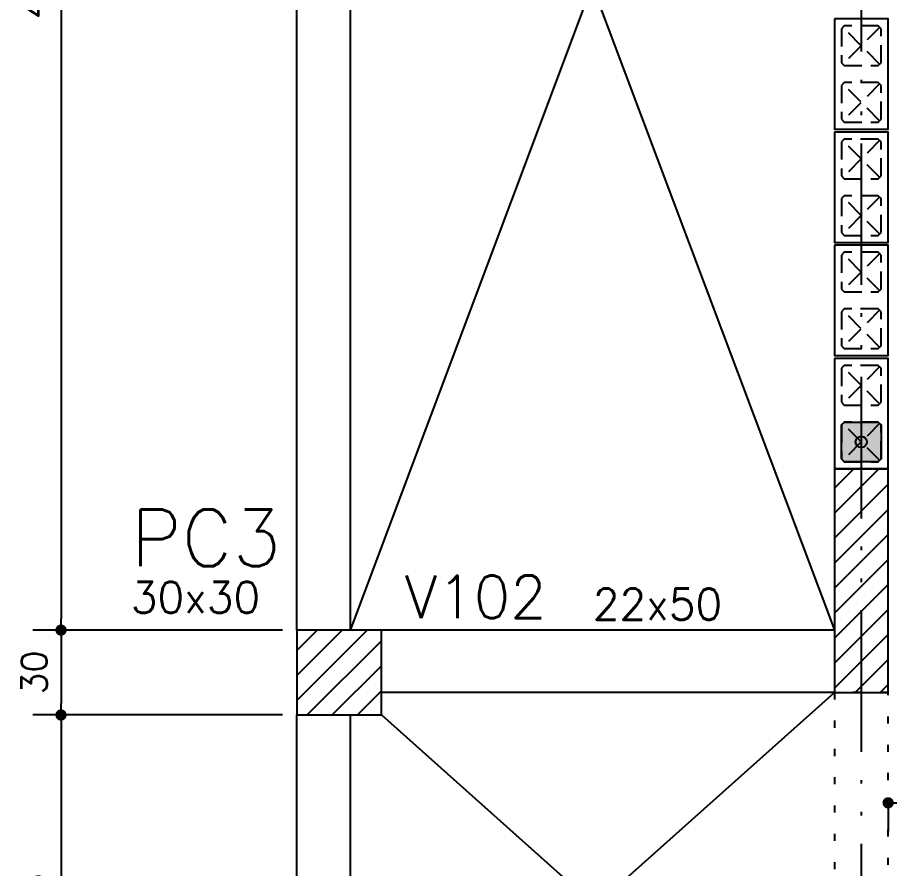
# Model space of a CAD drawing. Extents: x -14651 to 4579, y -10691 to -1290.
# Drawn here: x 565.8 to 874, y -9575.9 to -9275.1 of the extents above; entities that cross this region are included whole.
import ezdxf

# ---------------------------------------------------------------- set-up
doc = ezdxf.new("R2010")
doc.units = 0
doc.header["$LTSCALE"] = 25
for name, pattern in [('DASHED2', [0.375, 0.25, -0.125]), ('ESTILO_TQS_0002', [0.4, 0.1, -0.3]), ('ESTILO_TQS_0004', [3.3, 2, -0.4, 0.05, -0.4, 0.05, -0.4])]:
    doc.linetypes.add(name, pattern=pattern)
for name, color, linetype in [('203', 1, 'DASHED2'), ('213', 252, 'Continuous'), ('241', 2, 'Continuous'), ('Arranque', 14, 'Continuous'), ('COTA', 1, 'Continuous'), ('EIXOS', 1, 'ESTILO_TQS_0004'), ('FERRO', 5, 'Continuous'), ('H5', 1, 'Continuous'), ('LINHA-FINA', 1, 'Continuous'), ('P-D', 2, 'Continuous'), ('P-N', 5, 'Continuous'), ('PIL-N', 4, 'Continuous'), ('PORTA', 3, 'ESTILO_TQS_0002'), ('VIG-D', 2, 'Continuous'), ('VIG-N', 4, 'Continuous'), ('VIGA', 3, 'Continuous')]:
    doc.layers.add(name, color=color, linetype=linetype)
doc.styles.add('COTA', font='romans.shx')
doc.styles.get("Standard").update_dxf_attribs({"font": 'romans.shx'})
doc.dimstyles.new('forma', dxfattribs={"dimscale": 5, "dimtxt": 1.8, "dimasz": 0.8, "dimexe": 2, "dimexo": 1, "dimgap": 1, "dimtad": 1, "dimdec": 1, "dimzin": 9, "dimtxsty": 'COTA', "dimblk1": 'DOT', "dimblk2": 'DOT', "dimsah": 1, "dimcen": 0, "dimdle": 1, "dimclrd": 256, "dimclre": 256, "dimclrt": 2, "dimadec": 0, "dimazin": 0, "dimtfac": 1, "dimtdec": 0, "dimtmove": 0, "dimatfit": 3, "dimfxl": 1, "dimtolj": 1, "dimtzin": 0, "dimarcsym": 0})
pattern_1 = [(45, (199.517, -9044.5974), (-4.419417, 4.419417), [])]

# ---------------------------------------------------------------- blocks, each defined once
blk = doc.blocks.new('P4020')
blk.add_lwpolyline([(-19.5, -9.5), (19.5, -9.5), (19.5, 9.5), (-19.5, 9.5), (-19.5, -9.5)])
at = {"color": 1, "linetype": 'DASHED2'}
for points in [[(-17, -6), (-16, -7), (-4, -7), (-3, -6), (-3, 6), (-4, 7), (-16, 7), (-17, 6), (-17, -6)], [(3, -6), (4, -7), (16, -7), (17, -6), (17, 6), (16, 7), (4, 7), (3, 6), (3, -6)]]:
    blk.add_lwpolyline(points, dxfattribs=at)
at = {"layer": '203', "color": 253}
for p, q in [((-16.5, 6.5), (-3.5, -6.5)), ((-3.5, 6.5), (-16.5, -6.5)), ((16.5, 6.5), (3.5, -6.5)), ((3.5, 6.5), (16.5, -6.5))]:
    blk.add_line(p, q, dxfattribs=at)
blk = doc.blocks.new('_Dot')
at = {"color": 0, "linetype": 'ByBlock', "lineweight": -2}
blk.add_line((-0.5, 0), (-1, 0), dxfattribs=at)
at = {"color": 0, "linetype": 'ByBlock', "const_width": 0.5}
blk.add_lwpolyline([(-0.25, 0, 1), (0.25, 0, 1)], format="xyb", close=True, dxfattribs=at)
blk = doc.blocks.new('*D134')
at = {"layer": 'COTA', "lineweight": -2, "transparency": 16777216}
for p, q in [((659.52, -9036.6), (571.24, -9036.6)), ((581.24, -9040.6), (581.24, -9487.6)), ((659.52, -9491.6), (571.24, -9491.6))]:
    blk.add_line(p, q, dxfattribs=at)
at = {"layer": 'Defpoints', "color": 0, "transparency": 16777216}
for p in [(664.52, -9036.6), (581.24, -9491.6), (664.52, -9491.6)]:
    blk.add_point(p, dxfattribs=at)
at = {"layer": 'COTA', "lineweight": -2, "transparency": 16777216, "xscale": 4, "yscale": 4, "zscale": 4}
for p, rotation in [((581.24, -9036.6), 90), ((581.24, -9491.6), 270)]:
    blk.add_blockref('_Dot', p, dxfattribs=dict(at, rotation=rotation))
at = {"layer": 'COTA', "color": 2, "transparency": 16777216, "insert": (571.74, -9264.1), "char_height": 9, "attachment_point": 5, "rotation": 90, "style": 'COTA'}
blk.add_mtext('\\A1;455 ', dxfattribs=at)
blk = doc.blocks.new('*D135')
at = {"layer": 'COTA', "lineweight": -2, "transparency": 16777216}
for p, q in [((659.52, -9491.6), (571.24, -9491.6)), ((581.24, -9495.6), (581.24, -9517.6)), ((659.52, -9521.6), (571.24, -9521.6))]:
    blk.add_line(p, q, dxfattribs=at)
at = {"layer": 'Defpoints', "color": 0, "transparency": 16777216}
for p in [(664.52, -9491.6), (581.24, -9521.6), (664.52, -9521.6)]:
    blk.add_point(p, dxfattribs=at)
at = {"layer": 'COTA', "lineweight": -2, "transparency": 16777216, "xscale": 4, "yscale": 4, "zscale": 4}
for p, rotation in [((581.24, -9491.6), 90), ((581.24, -9521.6), 270)]:
    blk.add_blockref('_Dot', p, dxfattribs=dict(at, rotation=rotation))
at = {"layer": 'COTA', "color": 2, "transparency": 16777216, "insert": (571.74, -9506.6), "char_height": 9, "attachment_point": 5, "rotation": 90, "style": 'COTA'}
blk.add_mtext('\\A1;30 ', dxfattribs=at)
blk = doc.blocks.new('*D136')
at = {"layer": 'COTA', "lineweight": -2, "transparency": 16777216}
for p, q in [((659.52, -9521.6), (571.24, -9521.6)), ((581.24, -9525.6), (581.24, -9652.6)), ((659.52, -9656.6), (571.24, -9656.6))]:
    blk.add_line(p, q, dxfattribs=at)
at = {"layer": 'Defpoints', "color": 0, "transparency": 16777216}
for p in [(664.52, -9521.6), (581.24, -9656.6), (664.52, -9656.6)]:
    blk.add_point(p, dxfattribs=at)
at = {"layer": 'COTA', "lineweight": -2, "transparency": 16777216, "xscale": 4, "yscale": 4, "zscale": 4}
for p, rotation in [((581.24, -9521.6), 90), ((581.24, -9656.6), 270)]:
    blk.add_blockref('_Dot', p, dxfattribs=dict(at, rotation=rotation))
at = {"layer": 'COTA', "color": 2, "transparency": 16777216, "insert": (571.74, -9589.1), "char_height": 9, "attachment_point": 5, "rotation": 90, "style": 'COTA'}
blk.add_mtext('\\A1;135 ', dxfattribs=at)
blk = doc.blocks.new('*D247')
at = {"layer": 'COTA', "lineweight": -2, "transparency": 16777216}
for p, q in [((1228.52, -9518.6), (1228.52, -9562.65)), ((873.52, -9550.84), (873.52, -9562.65)), ((877.52, -9552.65), (1224.52, -9552.65))]:
    blk.add_line(p, q, dxfattribs=at)
at = {"layer": 'Defpoints', "color": 0, "transparency": 16777216}
for p in [(1228.52, -9513.6), (873.52, -9545.84), (1228.52, -9552.65)]:
    blk.add_point(p, dxfattribs=at)
at = {"layer": 'COTA', "lineweight": -2, "transparency": 16777216, "xscale": 4, "yscale": 4, "zscale": 4, "rotation": 180}
blk.add_blockref('_Dot', (873.52, -9552.65), dxfattribs=at)
at = {"layer": 'COTA', "lineweight": -2, "transparency": 16777216, "xscale": 4, "yscale": 4, "zscale": 4}
blk.add_blockref('_Dot', (1228.52, -9552.65), dxfattribs=at)
at = {"layer": 'COTA', "color": 2, "transparency": 16777216, "insert": (1051.02, -9543.15), "char_height": 9, "attachment_point": 5, "style": 'COTA'}
blk.add_mtext('\\A1;355 ', dxfattribs=at)
blk = doc.blocks.new('GR-1414')
at = {"layer": '213'}
h = blk.add_hatch(color=256, dxfattribs=at)
h.paths.add_polyline_path([(6, -7), (7, -6), (7, 6), (6, 7), (-6, 7), (-7, 6), (-7, -6), (-6, -7)])
h.paths.add_polyline_path([(2, 0, 1), (-2, 0, 1)], flags=16)
at = {"layer": 'Arranque'}
blk.add_hatch(color=256, dxfattribs=at).paths.add_polyline_path([(2, 0, 1), (-2, 0, 1)])
at = {"layer": '213'}
for p, q in [((-7, 6), (-6, 7)), ((-6, 7), (6, 7)), ((6, 7), (7, 6)), ((-7, -6), (-7, 6)), ((7, 6), (7, -6)), ((-6, -7), (-7, -6)), ((7, -6), (6, -7)), ((6, -7), (-6, -7))]:
    blk.add_line(p, q, dxfattribs=at)
at = {"layer": 'FERRO', "linetype": 'Continuous'}
blk.add_circle((0, 0), 2, dxfattribs=at)

msp = doc.modelspace()

# ---------------------------------------------------------------- hatches: boundary and pattern name
at = {"layer": 'H5'}
h = msp.add_hatch(dxfattribs=at)
h.set_pattern_fill('ANSI31', color=256, scale=50, style=0)
h.set_pattern_definition(pattern_1)
h.paths.add_polyline_path([(854.52, -9513.6), (873.52, -9513.6), (873.52, -9434.6), (854.52, -9434.6)])
h = msp.add_hatch(dxfattribs=at)
h.set_pattern_fill('ANSI31', color=256, scale=50, style=0)
h.set_pattern_definition(pattern_1)
h.paths.add_polyline_path([(664.52, -9521.6), (694.52, -9521.6), (694.52, -9491.6), (664.52, -9491.6)])

# ---------------------------------------------------------------- linework, layer by layer
at = {"layer": 'EIXOS'}
msp.add_line((864.02, -8494.61), (864.02, -10689.12), dxfattribs=at)
at = {"layer": 'LINHA-FINA'}
for points in [[(683.52, -9491.6), (854.52, -9035.6)], [(683.52, -9036.6), (854.52, -9491.6)], [(694.52, -9656.6), (854.52, -9513.6)], [(694.52, -9521.6), (854.52, -9664.6)]]:
    msp.add_lwpolyline(points, dxfattribs=at)
at = {"layer": 'P-N', "linetype": 'Continuous'}
for points in [[(854.52, -9513.6), (873.52, -9513.6), (873.52, -9434.6), (854.52, -9434.6), (854.52, -9513.6)], [(664.52, -9521.6), (694.52, -9521.6), (694.52, -9491.6), (664.52, -9491.6), (664.52, -9521.6)]]:
    msp.add_lwpolyline(points, dxfattribs=at)
at = {"layer": 'PORTA'}
msp.add_lwpolyline([(854.52, -9664.6), (873.52, -9664.6), (873.52, -9513.6), (854.52, -9513.6)], close=True, dxfattribs=at)
at = {"layer": 'VIGA'}
for points in [[(664.52, -9491.6), (664.52, -9036.6)], [(683.52, -9491.6), (683.52, -9036.6)], [(854.52, -9491.6), (694.52, -9491.6)], [(854.52, -9513.6), (694.52, -9513.6)], [(664.52, -9656.6), (664.52, -9521.6)], [(683.52, -9656.6), (683.52, -9521.6)]]:
    msp.add_lwpolyline(points, dxfattribs=at)

# ---------------------------------------------------------------- block references
msp.add_blockref('GR-1414', (864.02, -9425.1))
at = {"layer": '241', "rotation": 270}
for p in [(864.02, -9295.1), (864.02, -9335.1), (864.02, -9375.1), (864.02, -9415.1)]:
    msp.add_blockref('P4020', p, dxfattribs=at)

# ---------------------------------------------------------------- texts
at = {"layer": 'P-D', "linetype": 'Continuous'}
msp.add_text('30x30', height=11, dxfattribs=at).set_placement((605.87, -9485.53))
at = {"layer": 'PIL-N', "linetype": 'Continuous'}
msp.add_text('PC3', height=20, dxfattribs=at).set_placement((605.87, -9469.03))
at = {"layer": 'VIG-D', "linetype": 'Continuous'}
msp.add_text('22x50', height=11, dxfattribs=at).set_placement((769.15, -9487.93, -0.02))
at = {"layer": 'VIG-N', "linetype": 'Continuous'}
msp.add_text('V102', height=15, dxfattribs=at).set_placement((702.68, -9487.34, -0.02))

# ---------------------------------------------------------------- dimensions: what is measured, and where the dimension line sits
at = {"layer": 'COTA'}
for base, p1, p2, picture, middle in [((581.24, -9491.6), (664.52, -9036.6), (664.52, -9491.6), '*D134', (571.74, -9264.1)), ((581.24, -9521.6), (664.52, -9491.6), (664.52, -9521.6), '*D135', (571.74, -9506.6)), ((581.24, -9656.6), (664.52, -9521.6), (664.52, -9656.6), '*D136', (571.74, -9589.1))]:
    dim = msp.add_linear_dim(base=base, p1=p1, p2=p2, angle=90, dimstyle='forma', override={"dimpost": ' ', "dimtmove": 1}, dxfattribs=at)
    dim.commit()
    dim.dimension.update_dxf_attribs({"geometry": picture, "text_midpoint": middle})
dim = msp.add_linear_dim(base=(1228.52, -9552.65), p1=(873.52, -9545.84), p2=(1228.52, -9513.6), dimstyle='forma', override={"dimpost": ' '}, dxfattribs=at)
dim.commit()
dim.dimension.update_dxf_attribs({"geometry": '*D247', "text_midpoint": (1051.02, -9543.15)})

doc.saveas('drawing.dxf')
